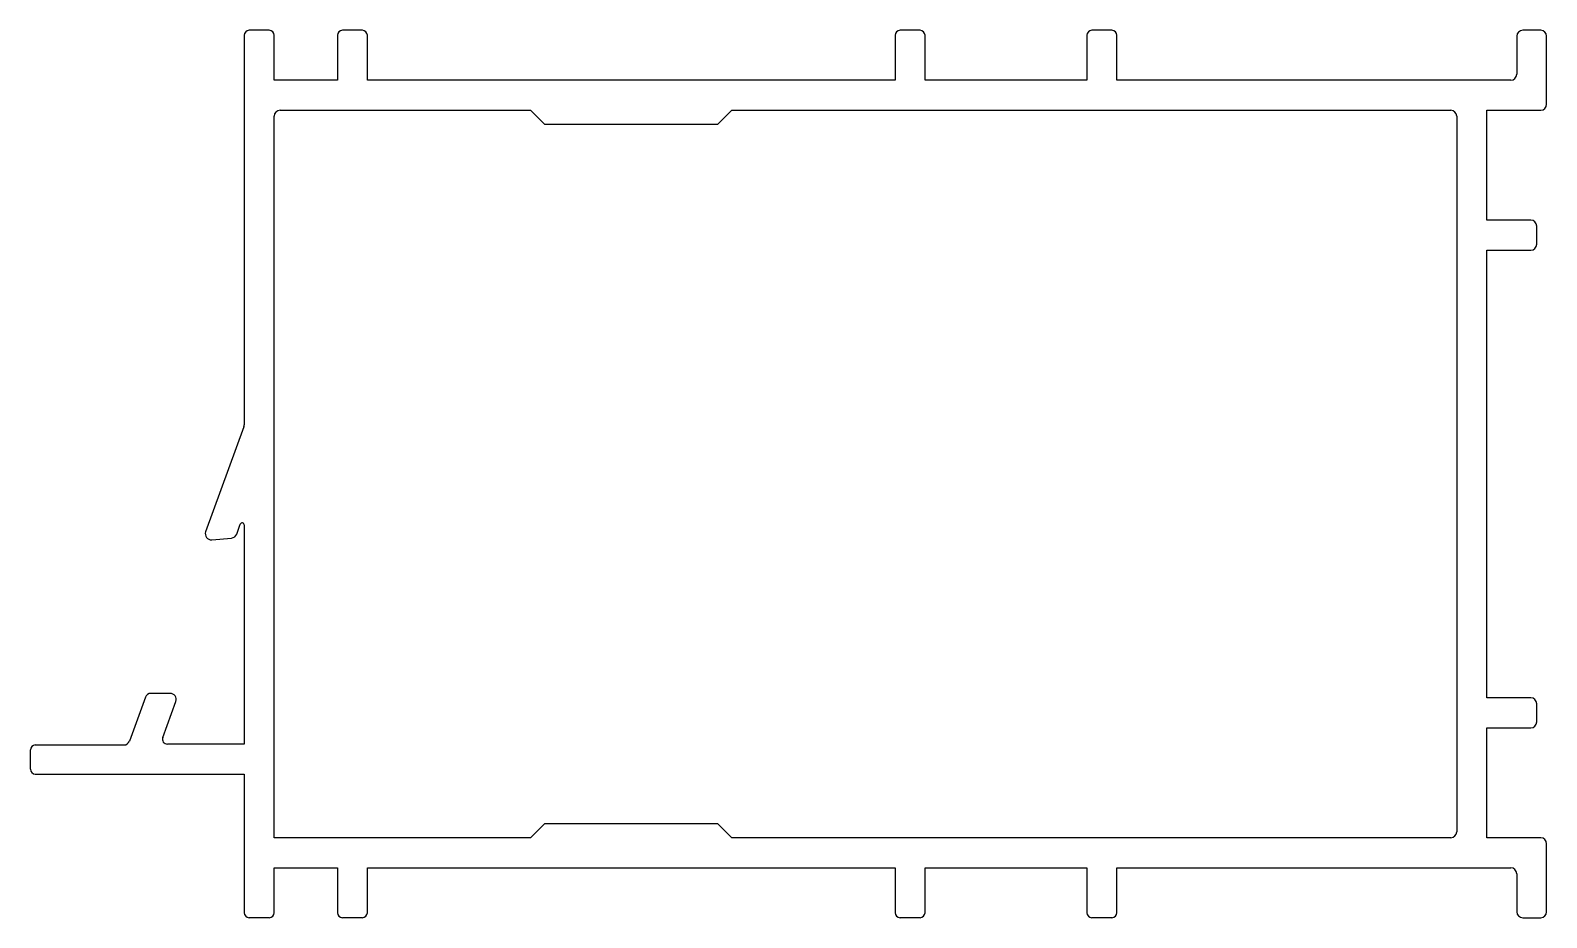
# Model space of a CAD drawing. Extents: x 1561.2 to 1637, y 1839.6 to 1884.
import ezdxf

# ---------------------------------------------------------------- set-up
doc = ezdxf.new("R2010")
doc.units = 0
doc.layers.get('0').update_dxf_attribs({"linetype": 'CONTINUOUS'})

msp = doc.modelspace()

# ---------------------------------------------------------------- linework, layer by layer
for p, q in [((1571.874, 1883.739), (1571.874, 1864.251)), ((1573.124, 1883.989), (1572.124, 1883.989)), ((1573.374, 1881.489), (1573.374, 1883.739)), ((1576.536, 1883.739), (1576.536, 1881.489)), ((1577.786, 1883.989), (1576.786, 1883.989)), ((1578.036, 1881.489), (1578.036, 1883.739)), ((1604.436, 1883.739), (1604.436, 1881.489)), ((1605.686, 1883.989), (1604.686, 1883.989)), ((1605.936, 1881.489), (1605.936, 1883.739)), ((1614.036, 1883.739), (1614.036, 1881.489)), ((1615.286, 1883.989), (1614.286, 1883.989)), ((1615.536, 1881.489), (1615.536, 1883.739)), ((1635.536, 1883.689), (1635.536, 1881.789)), ((1636.736, 1883.989), (1635.836, 1883.989)), ((1637.036, 1880.289), (1637.036, 1883.689)), ((1576.536, 1881.489), (1573.374, 1881.489)), ((1604.436, 1881.489), (1578.036, 1881.489)), ((1614.036, 1881.489), (1605.936, 1881.489)), ((1635.236, 1881.489), (1615.536, 1881.489)), ((1573.674, 1879.989), (1586.205, 1879.989)), ((1586.205, 1879.989), (1586.905, 1879.289)), ((1595.567, 1879.289), (1596.267, 1879.989)), ((1596.267, 1879.989), (1632.236, 1879.989)), ((1634.036, 1874.489), (1634.036, 1879.989)), ((1634.036, 1879.989), (1636.736, 1879.989)), ((1573.374, 1843.589), (1573.374, 1879.689)), ((1586.905, 1879.289), (1595.567, 1879.289)), ((1632.536, 1879.689), (1632.536, 1843.889)), ((1636.236, 1874.489), (1634.036, 1874.489)), ((1636.536, 1873.289), (1636.536, 1874.189)), ((1634.036, 1850.589), (1634.036, 1872.989)), ((1634.036, 1872.989), (1636.236, 1872.989)), ((1571.856, 1864.148), (1569.945, 1858.9)), ((1571.498, 1858.781), (1571.68, 1859.279)), ((1571.874, 1859.245), (1571.874, 1848.272)), ((1570.253, 1858.498), (1571.243, 1858.585)), ((1566.931, 1850.615), (1566.135, 1848.428)), ((1568.17, 1850.813), (1567.212, 1850.813)), ((1567.796, 1848.608), (1568.452, 1850.41)), ((1636.236, 1850.589), (1634.036, 1850.589)), ((1636.536, 1849.389), (1636.536, 1850.289)), ((1634.036, 1843.589), (1634.036, 1849.089)), ((1634.036, 1849.089), (1636.236, 1849.089)), ((1561.424, 1848.231), (1565.853, 1848.231)), ((1571.874, 1848.272), (1568.031, 1848.272)), ((1561.174, 1847.022), (1561.174, 1847.981)), ((1561.424, 1846.772), (1571.874, 1846.772)), ((1571.874, 1846.772), (1571.874, 1839.839)), ((1586.905, 1844.289), (1586.205, 1843.589)), ((1595.567, 1844.289), (1586.905, 1844.289)), ((1596.267, 1843.589), (1595.567, 1844.289)), ((1586.205, 1843.589), (1573.374, 1843.589)), ((1632.236, 1843.589), (1596.267, 1843.589)), ((1636.736, 1843.589), (1634.036, 1843.589)), ((1637.036, 1839.889), (1637.036, 1843.289)), ((1573.374, 1839.839), (1573.374, 1842.089)), ((1573.374, 1842.089), (1576.536, 1842.089)), ((1576.536, 1842.089), (1576.536, 1839.839)), ((1578.036, 1839.839), (1578.036, 1842.089)), ((1578.036, 1842.089), (1604.436, 1842.089)), ((1604.436, 1842.089), (1604.436, 1839.839)), ((1605.936, 1839.839), (1605.936, 1842.089)), ((1605.936, 1842.089), (1614.036, 1842.089)), ((1614.036, 1842.089), (1614.036, 1839.839)), ((1615.536, 1839.839), (1615.536, 1842.089)), ((1615.536, 1842.089), (1635.236, 1842.089)), ((1635.536, 1841.789), (1635.536, 1839.889)), ((1573.124, 1839.589), (1572.124, 1839.589)), ((1577.786, 1839.589), (1576.786, 1839.589)), ((1605.686, 1839.589), (1604.686, 1839.589)), ((1615.286, 1839.589), (1614.286, 1839.589)), ((1635.836, 1839.589), (1636.736, 1839.589))]:
    msp.add_line(p, q)
for centre, radius, start, end in [((1572.124, 1883.739), 0.25, 90, 180), ((1573.124, 1883.739), 0.25, 0, 90), ((1576.786, 1883.739), 0.25, 90, 180), ((1577.786, 1883.739), 0.25, 0, 90), ((1604.686, 1883.739), 0.25, 90, 180), ((1605.686, 1883.739), 0.25, 0, 90), ((1614.286, 1883.739), 0.25, 90, 180), ((1615.286, 1883.739), 0.25, 0, 90), ((1635.836, 1883.689), 0.3, 90, 180), ((1636.736, 1883.689), 0.3, 0, 90), ((1635.236, 1881.789), 0.3, 270, 0), ((1573.674, 1879.689), 0.3, 90, 180), ((1632.236, 1879.689), 0.3, 0, 90), ((1636.736, 1880.289), 0.3, 270, 0), ((1636.236, 1874.189), 0.3, 0, 90), ((1636.236, 1873.289), 0.3, 270, 0), ((1571.574, 1864.251), 0.3, 339.99999, 0), ((1570.227, 1858.797), 0.3, 159.99999, 275), ((1571.217, 1858.884), 0.3, 275, 339.99999), ((1571.774, 1859.245), 0.1, 0, 159.99999), ((1567.212, 1850.513), 0.3, 90.00003, 159.99999), ((1568.17, 1850.513), 0.3, 339.99999, 90.00003), ((1636.236, 1850.289), 0.3, 0, 90), ((1636.236, 1849.389), 0.3, 270, 0), ((1561.424, 1847.981), 0.25, 90, 180), ((1565.853, 1848.531), 0.3, 270, 339.99999), ((1568.031, 1848.522), 0.25, 159.99999, 270), ((1561.424, 1847.022), 0.25, 180, 270), ((1632.236, 1843.889), 0.3, 270, 0), ((1636.736, 1843.289), 0.3, 0, 90), ((1635.236, 1841.789), 0.3, 0, 90), ((1572.124, 1839.839), 0.25, 180, 270), ((1573.124, 1839.839), 0.25, 270, 360), ((1576.786, 1839.839), 0.25, 180, 270), ((1577.786, 1839.839), 0.25, 270, 0), ((1604.686, 1839.839), 0.25, 180, 270), ((1605.686, 1839.839), 0.25, 270, 360), ((1614.286, 1839.839), 0.25, 180, 270), ((1615.286, 1839.839), 0.25, 270, 360), ((1635.836, 1839.889), 0.3, 180, 270), ((1636.736, 1839.889), 0.3, 270, 360)]:
    msp.add_arc(centre, radius, start, end)

doc.saveas('drawing.dxf')
